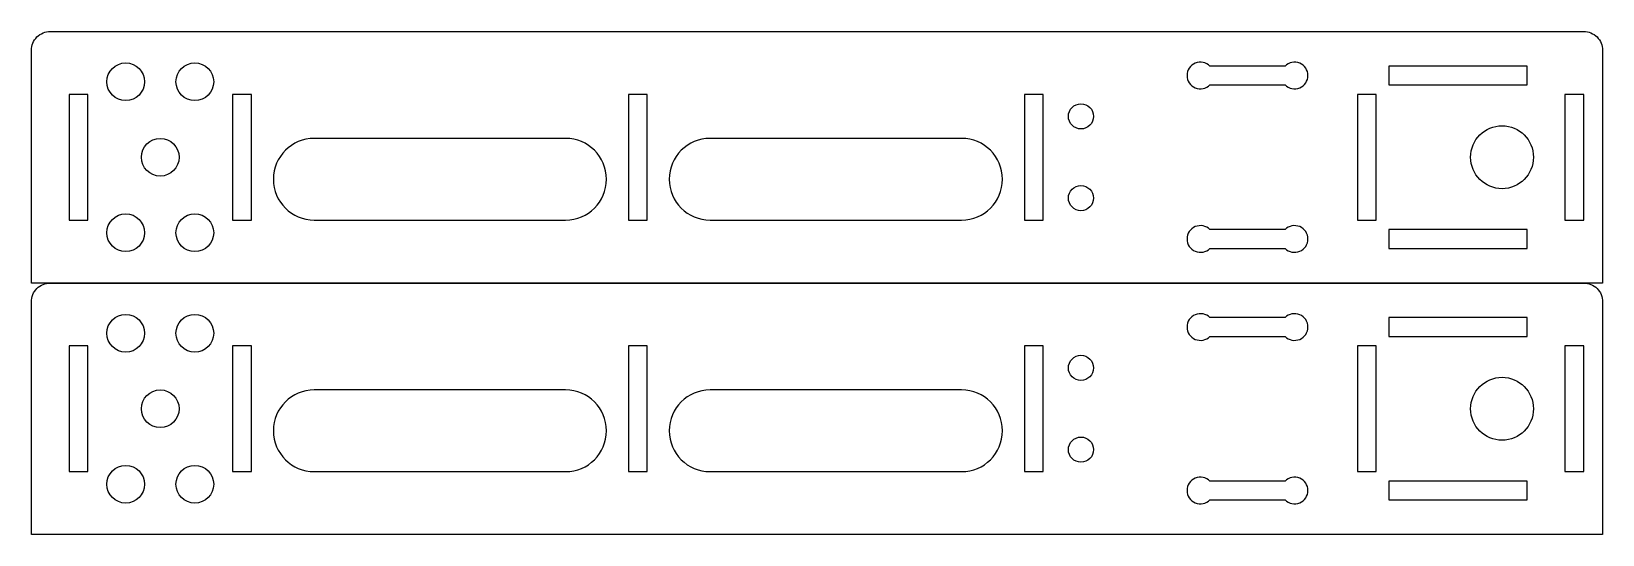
# Model space of a CAD drawing. Header units: millimetres. Extents: x -250 to 0, y 200 to 280.
import ezdxf

# ---------------------------------------------------------------- set-up
doc = ezdxf.new("R2010")
doc.units = ezdxf.units.MM
doc.layers.get('0').update_dxf_attribs({"linetype": 'CONTINUOUS'})

msp = doc.modelspace()

# ---------------------------------------------------------------- linework, layer by layer
for points in [[(-247, 280), (-3, 280, -0.414214), (0, 277), (0, 240), (-250, 240), (-250, 277, -0.414214)], [(-62.49, 271.5), (-50.51, 271.5, 2.420133), (-50.51, 274.5), (-62.49, 274.5, 2.420133)], [(-205, 250), (-165, 250, 1), (-165, 263), (-205, 263, 1)], [(-142, 250), (-102, 250, 1), (-102, 263), (-142, 263, 1)], [(-62.49, 245.5), (-50.51, 245.5, 2.420133), (-50.51, 248.5), (-62.49, 248.5, 2.420133)], [(-3, 240, -0.414214), (0, 237), (0, 200), (-250, 200), (-250, 237, -0.414214), (-247, 240)], [(-62.49, 231.5), (-50.51, 231.5, 2.420133), (-50.51, 234.5), (-62.49, 234.5, 2.420133)], [(-205, 210), (-165, 210, 1), (-165, 223), (-205, 223, 1)], [(-142, 210), (-102, 210, 1), (-102, 223), (-142, 223, 1)], [(-62.49, 205.5), (-50.51, 205.5, 2.420133), (-50.51, 208.5), (-62.49, 208.5, 2.420133)]]:
    msp.add_lwpolyline(points, format="xyb", close=True)
for points in [[(-12, 274.5), (-34, 274.5), (-34, 271.5), (-12, 271.5)], [(-244, 270), (-244, 250), (-241, 250), (-241, 270)], [(-218, 270), (-218, 250), (-215, 250), (-215, 270)], [(-155, 270), (-155, 250), (-152, 250), (-152, 270)], [(-92, 270), (-92, 250), (-89, 250), (-89, 270)], [(-39, 270), (-39, 250), (-36, 250), (-36, 270)], [(-3, 250), (-3, 270), (-6, 270), (-6, 250)], [(-12, 248.5), (-34, 248.5), (-34, 245.5), (-12, 245.5)], [(-34, 231.5), (-12, 231.5), (-12, 234.5), (-34, 234.5)], [(-155, 210), (-152, 210), (-152, 230), (-155, 230)], [(-92, 210), (-89, 210), (-89, 230), (-92, 230)], [(-39, 210), (-36, 210), (-36, 230), (-39, 230)], [(-6, 230), (-6, 210), (-3, 210), (-3, 230)], [(-244, 210), (-241, 210), (-241, 230), (-244, 230)], [(-218, 210), (-215, 210), (-215, 230), (-218, 230)], [(-34, 205.5), (-12, 205.5), (-12, 208.5), (-34, 208.5)]]:
    msp.add_lwpolyline(points, close=True)
for centre, radius in [((-235, 272), 3), ((-224, 272), 3), ((-83, 266.5), 2), ((-16, 260), 5), ((-229.5, 260), 3), ((-83, 253.5), 2), ((-235, 248), 3), ((-224, 248), 3), ((-235, 232), 3), ((-224, 232), 3), ((-83, 226.5), 2), ((-16, 220), 5), ((-229.5, 220), 3), ((-83, 213.5), 2), ((-235, 208), 3), ((-224, 208), 3)]:
    msp.add_circle(centre, radius)

doc.saveas('drawing.dxf')
